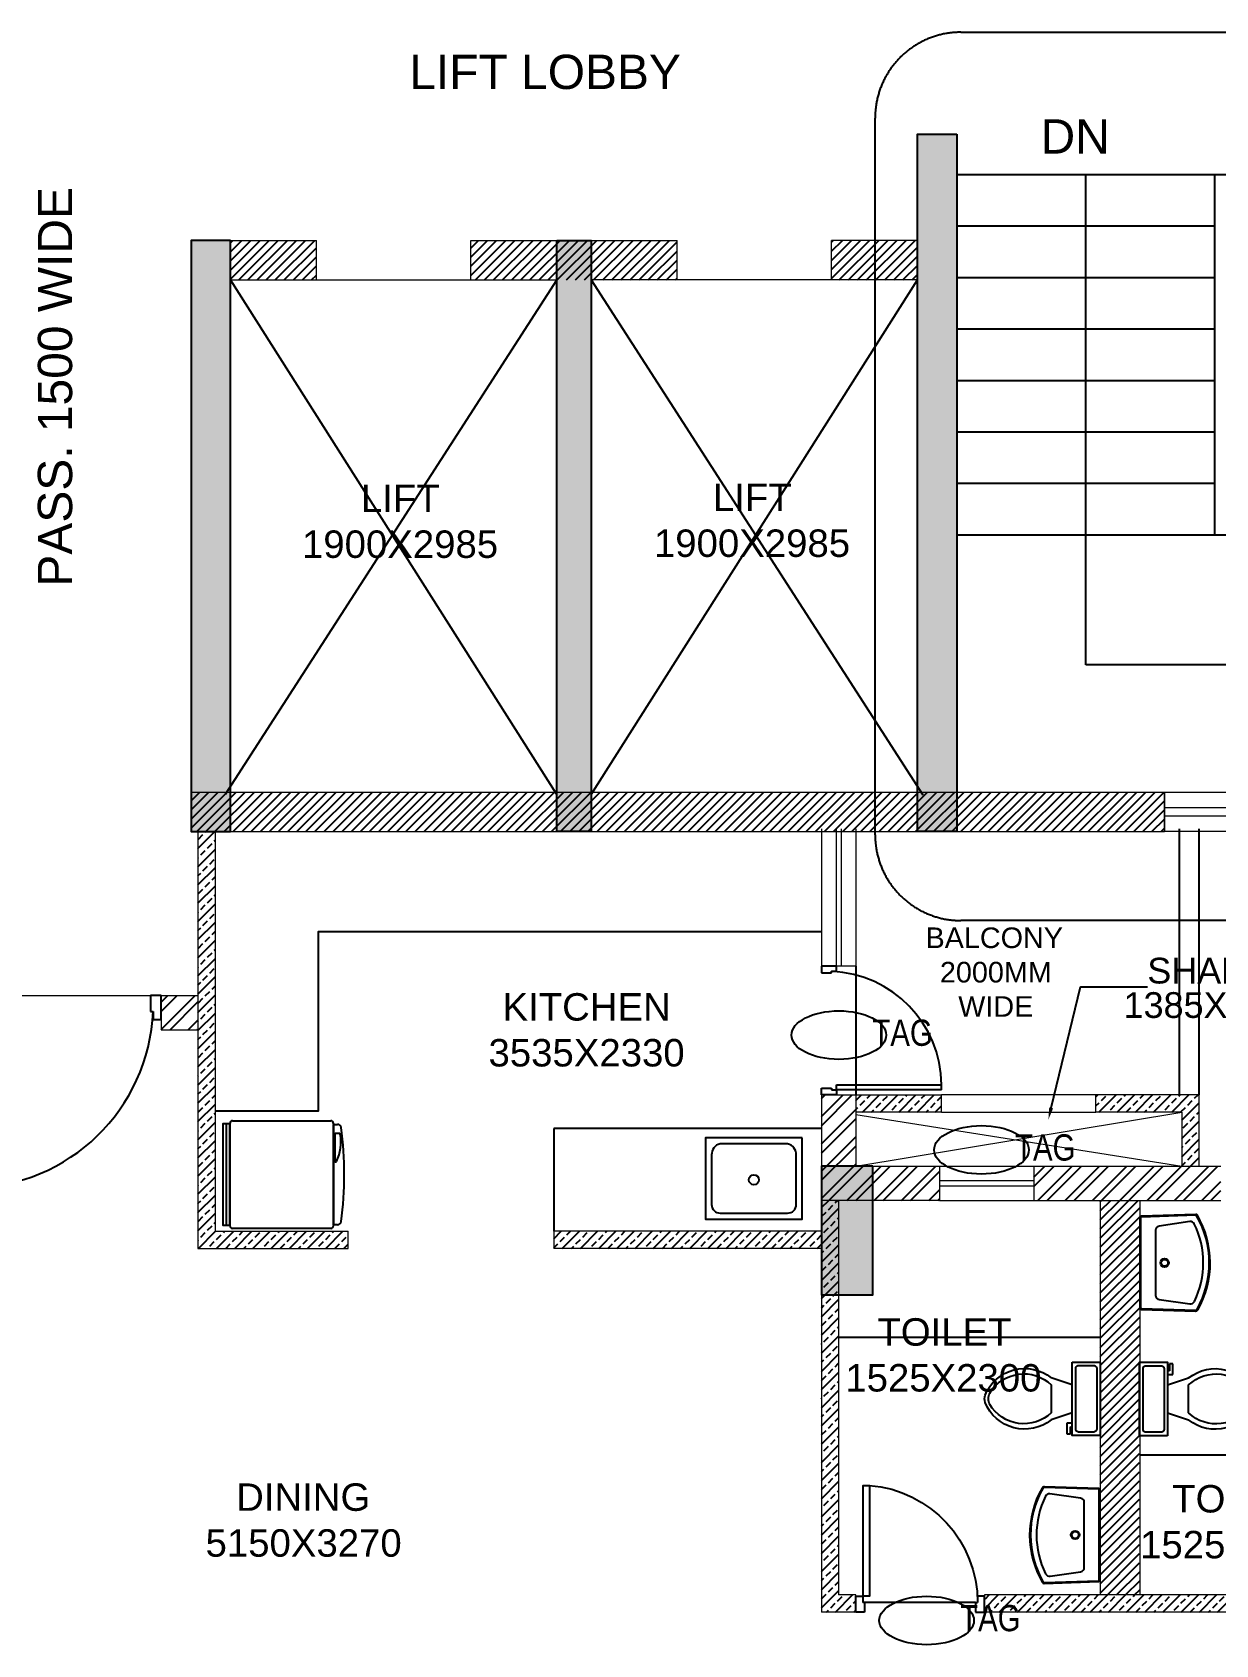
# Model space of a CAD drawing. Header units: millimetres. Extents: x 1255966 to 1543012, y 318612 to 465611.
# Drawn here: x 1378485 to 1385384, y 401844 to 411243 of the extents above; entities that cross this region are included whole.
import ezdxf
from ezdxf.enums import TextEntityAlignment as Align

# ---------------------------------------------------------------- set-up
doc = ezdxf.new("R2010")
doc.units = ezdxf.units.MM
doc.header["$LTSCALE"] = 500
doc.header["$MEASUREMENT"] = 0
doc.linetypes.add('HIDDEN', pattern=[0.375, 0.25, -0.125])
doc.layers.get('Defpoints').update_dxf_attribs({"lineweight": 0})
for name, color, linetype, true_color in [('A-TAG', 7, 'Continuous', 0xef00ef), ('RAILING', 7, 'Continuous', 0xadadad), ('STAIR', 7, 'Continuous', 0x3f4f7f)]:
    doc.layers.add(name, color=color, linetype=linetype, true_color=true_color)
for name, color, linetype in [('AHC-A-FURNITURE', 2, 'Continuous'), ('CUTOUT', 8, 'HIDDEN'), ('DOOR', 8, 'Continuous'), ('ELE-5', 8, 'Continuous'), ('FIXTURE', 251, 'Continuous'), ('FIXTURE-KITCHEN', 251, 'Continuous'), ('TEXT-RM NAME', 6, 'Continuous'), ('TOWER AREA COLUMN.', 6, 'Continuous')]:
    doc.layers.add(name, color=color, linetype=linetype)
for name, color, linetype, lineweight in [('CILL', 8, 'Continuous', 13), ('FUR', 35, 'Continuous', 13), ('TILE', 252, 'Continuous', 13), ('TOWER COL HATCH', 253, 'Continuous', 20), ('Wall', 2, 'Continuous', 15), ('WIN', 144, 'Continuous', 15)]:
    doc.layers.add(name, color=color, linetype=linetype, lineweight=lineweight)
doc.styles.add('ARIAL', font='arial.ttf')
doc.styles.add('simplex', font='simplex.shx')
doc.styles.get("Standard").update_dxf_attribs({"font": 'arial.ttf'})
pattern_1 = [(45, (1157523.66, 675112.694), (-53.033009, 53.033009), []), (45, (1157576.69, 675112.694), (-53.033009, 53.033009), [37.5, -18.75])]
pattern_2 = [(45, (1157523.66, 675112.7), (-79.549513, 79.549513), []), (45, (1157576.69, 675112.7), (-79.549513, 79.549513), [])]

# ---------------------------------------------------------------- blocks, each defined once
blk = doc.blocks.new('A$C5C3D30A1')
at = {"ltscale": 75}
for p, q in [((0, 0), (3.43, 0)), ((0, -7.72), (0, 0)), ((3.43, 0), (3.43, -5.15)), ((62.62, 0), (62.62, -5.15)), ((66.05, 0), (62.62, 0)), ((66.05, -7.72), (66.05, 0)), ((2.57, -5.15), (2.57, -7.72)), ((3.43, -5.15), (2.57, -5.15)), ((62.62, -5.15), (63.48, -5.15)), ((63.48, -5.15), (63.48, -7.72)), ((2.57, -7.72), (0, -7.72)), ((2.57, -7.72), (5.15, -7.72)), ((2.57, -61.73), (2.57, -7.72)), ((5.15, -7.72), (5.15, -61.73)), ((63.48, -7.72), (66.05, -7.72)), ((2.57, -61.73), (5.15, -61.73))]:
    blk.add_line(p, q, dxfattribs=at)
blk.add_arc((4.49, -2.69), 59.04, 270.6428, 357.6126, dxfattribs=at)
blk = doc.blocks.new('DOOR 750')
at = {"layer": 'DOOR', "ltscale": 100}
for p, q in [((0, 730), (100, 730)), ((0, 675), (0, 730)), ((100, 730), (100, 687)), ((60, 675), (0, 675)), ((100, 687), (60, 687)), ((60, 675), (60, 687)), ((60, 675), (60, -15)), ((60, -15), (0, -15)), ((0, -15), (0, -70)), ((0, -70), (100, -70)), ((60, -15), (60, -27)), ((100, -27), (60, -27)), ((100, -70), (100, -27))]:
    blk.add_line(p, q, dxfattribs=at)
blk.add_lwpolyline([(100, -25), (788, -25), (788, 15), (100, 15)], close=True, dxfattribs=at)
at = {"layer": 'DOOR', "linetype": 'Continuous'}
blk.add_arc((62, -41), 728, 4.4383, 90.1592, dxfattribs=at)
at = {"layer": 'Defpoints', "ltscale": 100, "style": 'simplex', "width": 0.8}
blk.add_attdef('D750', (285, 36), '', height=100, dxfattribs=at)
blk = doc.blocks.new('A$C761604CE')
at = {"layer": 'FIXTURE'}
for p, q in [((92.4, 470.7), (92.4, 281.2)), ((292.2, 521.4), (114.1, 495.5)), ((92.4, 281.2), (92.4, 91.7)), ((114.2, 66.9), (293.3, 41.7))]:
    blk.add_line(p, q, dxfattribs=at)
for points in [[(0.2, 281.3), (0.2, 19.9, 0.405239), (10.1, 9.6), (325.1, -0.1, 0.278104), (338.9, 7.7, 0.266851), (336.2, 558.3, 0.267733), (327.3, 563.4), (10.1, 553, 0.404671), (0.2, 542.8)], [(5.2, 281.3), (5.2, 19.9, 0.405239), (10.3, 14.6), (325.3, 4.9, 0.278104), (334.6, 10.2, 0.266851), (331.9, 555.8, 0.264483), (327.4, 558.4), (10.2, 548, 0.404671), (5.2, 542.8)]]:
    blk.add_lwpolyline(points, format="xyb", close=True, dxfattribs=at)
for radius in [24.8, 19.8]:
    blk.add_circle((145.3, 281.1), radius, dxfattribs=at)
for centre, radius, start, end in [((117.4, 470.7), 25, 97.59332, 180.01197), ((295.6, 496.7), 25, 26.30469, 97.59332), ((-141.5, 280.6), 512.6, 333.95117, 26.30469), ((117.4, 91.7), 25, 180.01198, 262.6241), ((296.5, 66.5), 25, 262.6241, 333.95117)]:
    blk.add_arc(centre, radius, start, end, dxfattribs=at)
blk = doc.blocks.new('Toilet - top')
at = {"layer": 'FIXTURE'}
for p, q in [((9.5, -6), (9.5, -2)), ((-10, -8.5), (-8, -8.5)), ((-10, -9.5), (-10, -8.5)), ((-8, -8.5), (-8, -8)), ((-7, -8), (-7, -9.5)), ((-4, -8), (-6, -14)), ((4, -8), (6, -14)), ((-7, -9.5), (-10, -9.5)), ((4, -14), (-4, -14))]:
    blk.add_line(p, q, dxfattribs=at)
blk.add_lwpolyline([(10.5, -8), (10.5, 0), (-10.5, 0), (-10.5, -8)], close=True, dxfattribs=at)
for points in [[(-9.5, -2), (-9.5, -6)], [(8.5, -1), (-8.5, -1)], [(-8.5, -7), (8.5, -7)]]:
    blk.add_lwpolyline(points, dxfattribs=at)
for centre, radius, start, end in [((-8.62, -1.88), 0.884, 81.8699, 188.1301), ((8.62, -1.88), 0.884, 351.8699, 98.1301), ((-8.62, -6.12), 0.884, 171.8699, 278.1301), ((8.62, -6.12), 0.884, 261.8699, 8.1301), ((3.52, -21.58), 12.17, 141.4691, 247.9714), ((4.2, -21.82), 11.33, 136.3677, 238.9468), ((-3.52, -21.58), 12.17, 292.0284, 38.5307), ((-4.2, -21.82), 11.33, 301.053, 43.6321), ((0, -27.88), 4, 245.7318, 294.2682), ((0, -29), 4, 254.8605, 285.1395)]:
    blk.add_arc(centre, radius, start, end, dxfattribs=at)
blk = doc.blocks.new('FRIDGE')
at = {"layer": 'FIXTURE-KITCHEN'}
for p, q in [((-313.5, 0), (313.5, 0)), ((-308, 0), (-308, 24.8)), ((308, 0), (-308, 0)), ((-252.6, 36), (-252.6, 13.5)), ((-247.1, 8), (-82.5, 8)), ((308, 24.8), (308, 0)), ((-330, -619.7), (-330, -16.5)), ((330, -16.5), (330, -619.7)), ((313.5, -636.2), (-313.5, -636.2)), ((312.4, -656.3), (-313.5, -656.3))]:
    blk.add_line(p, q, dxfattribs=at)
blk.add_lwpolyline([(-313.5, -636.2), (312.4, -636.2), (312.4, -676.5), (-313.5, -676.5)], close=True, dxfattribs=at)
for centre, radius, start, end in [((-286, 24.8), 22, 97.66226, 180), ((0, -2101), 2167, 82.33774, 97.66226), ((-247.1, 36), 5.5, 99.47443, 180), ((-247.1, 13.5), 5.5, 180, 270), ((-201, -240.4), 285.7, 64.98596, 99.47443), ((-82.5, 13.5), 5.5, 270, 64.98596), ((286, 24.8), 22, 0, 82.33774), ((-313.5, -16.5), 16.5, 90, 180), ((313.5, -16.5), 16.5, 0, 90), ((-313.5, -619.7), 16.5, 180, 270), ((313.5, -619.7), 16.5, 270, 0)]:
    blk.add_arc(centre, radius, start, end, dxfattribs=at)

msp = doc.modelspace()

# ---------------------------------------------------------------- hatches: boundary and pattern name
at = {"layer": 'AHC-A-FURNITURE', "ltscale": 50, "true_color": 0x5b5b5b}
h = msp.add_hatch(dxfattribs=at)
h.set_pattern_fill('ANSI33', color=251, scale=300)
h.set_pattern_definition(pattern_1)
h.paths.add_polyline_path([(1379450.9, 406583.7), (1379550.9, 406583.7), (1379550.9, 404253.9), (1380326.8, 404253.9), (1380326.8, 404153.9), (1379450.9, 404153.9)])
h = msp.add_hatch(dxfattribs=at)
h.set_pattern_fill('ANSI32', color=251, scale=300)
h.set_pattern_definition([(45, (897336.68, 1003971.6), (-79.549513, 79.549513), []), (45, (897389.72, 1003971.6), (-79.549513, 79.549513), [])])
h.paths.add_polyline_path([(1379236, 405628.9), (1379236.3, 405628.9), (1379450.9, 405628.9), (1379450.9, 405428.9), (1379236, 405428.9)])
h = msp.add_hatch(dxfattribs=at)
h.set_pattern_fill('ANSI32', color=251, scale=300)
h.set_pattern_definition(pattern_2)
h.paths.add_polyline_path([(1383085.6, 405048.9), (1383285.6, 405048.9), (1383285.6, 404633.9), (1383773.2, 404633.9), (1383773.2, 404433.9), (1383085.6, 404433.9)])
h = msp.add_hatch(dxfattribs=at)
h.set_pattern_fill('ANSI33', color=251, scale=300)
h.set_pattern_definition(pattern_1)
h.paths.add_polyline_path([(1384685.6, 405048.9), (1385285.6, 405048.9), (1385285.6, 404633.9), (1385185.6, 404633.9), (1385185.6, 404948.9), (1384685.6, 404948.9)])
h.paths.add_polyline_path([(1383285.6, 405048.9), (1383785.6, 405048.9), (1383785.6, 404948.9), (1383285.6, 404948.9)])
h = msp.add_hatch(dxfattribs=at)
h.set_pattern_fill('ANSI32', color=251, scale=300)
h.set_pattern_definition(pattern_2)
h.paths.add_polyline_path([(1384323.2, 404633.9), (1385413.1, 404633.9), (1385413.1, 404433.9), (1384323.2, 404433.9)])
h = msp.add_hatch(dxfattribs=at)
h.set_pattern_fill('ANSI33', color=251, scale=300)
h.set_pattern_definition(pattern_1)
h.paths.add_polyline_path([(1383085.6, 404153.9), (1381525.7, 404153.9), (1381525.7, 404253.9), (1383085.6, 404253.9), (1383085.6, 404433.9), (1383185.7, 404433.9), (1383185.7, 402133.9), (1383285.6, 402133.9), (1383285.6, 402033.9), (1383085.6, 402033.9)])
at = {"layer": 'AHC-A-FURNITURE', "ltscale": 50, "true_color": 0xff0000}
h = msp.add_hatch(dxfattribs=at)
h.set_pattern_fill('ANSI31', color=1, scale=300)
h.set_pattern_definition([(45, (1157523.658, 675112.694), (-26.5165043, 26.5165043), [])])
h.paths.add_polyline_path([(1384710.6, 404433.9), (1384940.6, 404433.9), (1384940.6, 403490.9), (1384940.1, 403490.9), (1384940.1, 403062.1), (1384940.6, 402133.9), (1384710.6, 402133.9)])
at = {"layer": 'AHC-A-FURNITURE', "ltscale": 50, "true_color": 0x5b5b5b}
h = msp.add_hatch(dxfattribs=at)
h.set_pattern_fill('ANSI33', color=251, scale=300)
h.set_pattern_definition(pattern_1)
h.paths.add_polyline_path([(1384035.6, 402133.9), (1386465.6, 402133.9), (1386465.6, 403483.1), (1386565.6, 403483.1), (1386565.6, 402033.9), (1386310.6, 402033.9), (1386195.6, 402033.9), (1384035.6, 402033.9)])
at = {"layer": 'TOWER COL HATCH'}
h = msp.add_hatch(color=253, dxfattribs=at)
h.dxf.hatch_style = 1
h.paths.add_polyline_path([(1383875.6, 410648.9), (1383875.6, 406583.7), (1383645.6, 406583.7), (1383645.6, 409798.9), (1383645.6, 410028.9), (1383645.6, 410648.9)])
h = msp.add_hatch(color=253, dxfattribs=at)
h.dxf.hatch_style = 1
h.paths.add_polyline_path([(1379640.6, 410028.9), (1379410.6, 410028.9), (1379410.6, 406583.7), (1379640.6, 406583.7), (1379640.6, 409798.9)])
h = msp.add_hatch(color=253, dxfattribs=at)
h.dxf.hatch_style = 1
h.paths.add_polyline_path([(1381543.1, 410028.9), (1381743.1, 410028.9), (1381743.1, 409798.9), (1381743.1, 406583.7), (1381543.1, 406583.7), (1381543.1, 409798.9)])
h = msp.add_hatch(color=253, dxfattribs=at)
h.dxf.hatch_style = 1
h.paths.add_polyline_path([(1383385.7, 404633.9), (1383085.7, 404633.9), (1383085.7, 403883.9), (1383385.7, 403883.9)])

# ---------------------------------------------------------------- linework, layer by layer
at = {"linetype": 'Continuous'}
for centre in [(1383186.9, 405397.3), (1384018.5, 404728.4), (1383698.6, 401985.2)]:
    msp.add_ellipse(centre, major_axis=(-275.7, 0), ratio=0.512885, dxfattribs=at)
at = {"layer": 'A-TAG', "linetype": 'HIDDEN', "ltscale": 100}
for p, q in [((1383898.4, 411242.7), (1387886.2, 411242.7)), ((1383398.4, 406565.1), (1383398.4, 410742.7)), ((1387886.2, 406065.1), (1383898.4, 406065.1))]:
    msp.add_line(p, q, dxfattribs=at)
for centre, start, end in [((1383898.4, 410742.7), 90, 180), ((1383898.4, 406565.1), 180, 270)]:
    msp.add_arc(centre, 500, start, end, dxfattribs=at)
at = {"layer": 'AHC-A-FURNITURE', "color": 1, "linetype": 'Continuous', "ltscale": 50, "true_color": 0xff0000}
for p, q in [((1379640.6, 410015.4), (1379654.1, 410028.9)), ((1379640.6, 409962.4), (1379707.1, 410028.9)), ((1379640.6, 409909.4), (1379760.2, 410028.9)), ((1379640.6, 409856.3), (1379813.2, 410028.9)), ((1379640.6, 409803.3), (1379866.2, 410028.9)), ((1379689.3, 409798.9), (1379919.3, 410028.9)), ((1379742.3, 409798.9), (1379972.3, 410028.9)), ((1379795.3, 409798.9), (1380025.3, 410028.9)), ((1379848.4, 409798.9), (1380078.4, 410028.9)), ((1379901.4, 409798.9), (1380131.4, 410028.9)), ((1379954.4, 409798.9), (1380141.9, 409986.3)), ((1381041.9, 409984.8), (1381086, 410028.9)), ((1381041.9, 409931.7), (1381139, 410028.9)), ((1381041.9, 409878.7), (1381192, 410028.9)), ((1381041.9, 409825.7), (1381245.1, 410028.9)), ((1381068.1, 409798.9), (1381298.1, 410028.9)), ((1381121.1, 409798.9), (1381351.1, 410028.9)), ((1381174.2, 409798.9), (1381404.2, 410028.9)), ((1381227.2, 409798.9), (1381457.2, 410028.9)), ((1381280.2, 409798.9), (1381510.2, 410028.9)), ((1381333.3, 409798.9), (1381563.3, 410028.9)), ((1381386.3, 409798.9), (1381616.3, 410028.9)), ((1381439.3, 409798.9), (1381669.3, 410028.9)), ((1381492.4, 409798.9), (1381722.4, 410028.9)), ((1381545.4, 409798.9), (1381775.4, 410028.9)), ((1381598.4, 409798.9), (1381828.4, 410028.9)), ((1381651.5, 409798.9), (1381881.5, 410028.9)), ((1381704.5, 409798.9), (1381934.5, 410028.9)), ((1381757.5, 409798.9), (1381987.5, 410028.9)), ((1381810.6, 409798.9), (1382040.6, 410028.9)), ((1381863.6, 409798.9), (1382093.6, 410028.9)), ((1381916.6, 409798.9), (1382146.6, 410028.9)), ((1381969.7, 409798.9), (1382199.7, 410028.9)), ((1382022.7, 409798.9), (1382244.4, 410020.6)), ((1383144.4, 410019), (1383154.3, 410028.9)), ((1383144.4, 409966), (1383207.3, 410028.9)), ((1383144.4, 409912.9), (1383260.3, 410028.9)), ((1383144.4, 409859.9), (1383313.4, 410028.9)), ((1383144.4, 409806.9), (1383366.4, 410028.9)), ((1383189.4, 409798.9), (1383419.4, 410028.9)), ((1383242.5, 409798.9), (1383472.5, 410028.9)), ((1383295.5, 409798.9), (1383525.5, 410028.9)), ((1383348.5, 409798.9), (1383578.5, 410028.9)), ((1383401.6, 409798.9), (1383631.6, 410028.9)), ((1383454.6, 409798.9), (1383645.6, 409989.9)), ((1380007.5, 409798.9), (1380141.9, 409933.3)), ((1382075.7, 409798.9), (1382244.4, 409967.5)), ((1382128.8, 409798.9), (1382244.4, 409914.5)), ((1383507.6, 409798.9), (1383645.6, 409936.9)), ((1380060.5, 409798.9), (1380141.9, 409880.3)), ((1380113.5, 409798.9), (1380141.9, 409827.2)), ((1382181.8, 409798.9), (1382244.4, 409861.5)), ((1382234.8, 409798.9), (1382244.4, 409808.4)), ((1383560.7, 409798.9), (1383645.6, 409883.8)), ((1383613.7, 409798.9), (1383645.6, 409830.8)), ((1379410.6, 406762.5), (1379461.8, 406813.7)), ((1379410.6, 406709.5), (1379514.8, 406813.7)), ((1379410.6, 406656.5), (1379567.9, 406813.7)), ((1379410.6, 406603.4), (1379620.9, 406813.7)), ((1379443.9, 406583.7), (1379673.9, 406813.7)), ((1379497, 406583.7), (1379727, 406813.7)), ((1379550, 406583.7), (1379780, 406813.7)), ((1379603, 406583.7), (1379833, 406813.7)), ((1379656.1, 406583.7), (1379886.1, 406813.7)), ((1379709.1, 406583.7), (1379939.1, 406813.7)), ((1379762.1, 406583.7), (1379992.1, 406813.7)), ((1379815.2, 406583.7), (1380045.2, 406813.7)), ((1379868.2, 406583.7), (1380098.2, 406813.7)), ((1379921.2, 406583.7), (1380151.2, 406813.7)), ((1379974.2, 406583.7), (1380204.2, 406813.7)), ((1380027.3, 406583.7), (1380257.3, 406813.7)), ((1380080.3, 406583.7), (1380310.3, 406813.7)), ((1380133.3, 406583.7), (1380363.3, 406813.7)), ((1380186.4, 406583.7), (1380416.4, 406813.7)), ((1380239.4, 406583.7), (1380469.4, 406813.7)), ((1380292.4, 406583.7), (1380522.4, 406813.7)), ((1380345.5, 406583.7), (1380575.5, 406813.7)), ((1380398.5, 406583.7), (1380628.5, 406813.7)), ((1380451.5, 406583.7), (1380681.5, 406813.7)), ((1380504.6, 406583.7), (1380734.6, 406813.7)), ((1380557.6, 406583.7), (1380787.6, 406813.7)), ((1380610.6, 406583.7), (1380840.6, 406813.7)), ((1380663.7, 406583.7), (1380893.7, 406813.7)), ((1380716.7, 406583.7), (1380946.7, 406813.7)), ((1380769.7, 406583.7), (1380999.7, 406813.7)), ((1380822.8, 406583.7), (1381052.8, 406813.7)), ((1380875.8, 406583.7), (1381105.8, 406813.7)), ((1380928.8, 406583.7), (1381158.8, 406813.7)), ((1380981.9, 406583.7), (1381211.9, 406813.7)), ((1381034.9, 406583.7), (1381264.9, 406813.7)), ((1381087.9, 406583.7), (1381317.9, 406813.7)), ((1381141, 406583.7), (1381371, 406813.7)), ((1381194, 406583.7), (1381424, 406813.7)), ((1381247, 406583.7), (1381477, 406813.7)), ((1381300.1, 406583.7), (1381530.1, 406813.7)), ((1381353.1, 406583.7), (1381583.1, 406813.7)), ((1381406.1, 406583.7), (1381636.1, 406813.7)), ((1381459.2, 406583.7), (1381689.2, 406813.7)), ((1381512.2, 406583.7), (1381742.2, 406813.7)), ((1381565.2, 406583.7), (1381795.2, 406813.7)), ((1381618.3, 406583.7), (1381848.3, 406813.7)), ((1381671.3, 406583.7), (1381901.3, 406813.7)), ((1381724.3, 406583.7), (1381954.3, 406813.7)), ((1381777.4, 406583.7), (1382007.4, 406813.7)), ((1381830.4, 406583.7), (1382060.4, 406813.7)), ((1381883.4, 406583.7), (1382113.4, 406813.7)), ((1381936.5, 406583.7), (1382166.5, 406813.7)), ((1381989.5, 406583.7), (1382219.5, 406813.7)), ((1382042.5, 406583.7), (1382272.5, 406813.7)), ((1382095.6, 406583.7), (1382325.6, 406813.7)), ((1382148.6, 406583.7), (1382378.6, 406813.7)), ((1382201.6, 406583.7), (1382431.6, 406813.7)), ((1382254.7, 406583.7), (1382484.7, 406813.7)), ((1382307.7, 406583.7), (1382537.7, 406813.7)), ((1382360.7, 406583.7), (1382590.7, 406813.7)), ((1382413.8, 406583.7), (1382643.8, 406813.7)), ((1382466.8, 406583.7), (1382696.8, 406813.7)), ((1382519.8, 406583.7), (1382749.8, 406813.7)), ((1382572.9, 406583.7), (1382802.9, 406813.7)), ((1382625.9, 406583.7), (1382855.9, 406813.7)), ((1382678.9, 406583.7), (1382908.9, 406813.7)), ((1382732, 406583.7), (1382962, 406813.7)), ((1382785, 406583.7), (1383015, 406813.7)), ((1382838, 406583.7), (1383068, 406813.7)), ((1382891.1, 406583.7), (1383121.1, 406813.7)), ((1382944.1, 406583.7), (1383174.1, 406813.7)), ((1382997.1, 406583.7), (1383227.1, 406813.7)), ((1383050.2, 406583.7), (1383280.2, 406813.7)), ((1383103.2, 406583.7), (1383333.2, 406813.7)), ((1383156.2, 406583.7), (1383386.2, 406813.7)), ((1383209.3, 406583.7), (1383439.3, 406813.7)), ((1383262.3, 406583.7), (1383492.3, 406813.7)), ((1383315.3, 406583.7), (1383545.3, 406813.7)), ((1383368.4, 406583.7), (1383598.4, 406813.7)), ((1383421.4, 406583.7), (1383651.4, 406813.7)), ((1383474.4, 406583.7), (1383704.4, 406813.7)), ((1383527.5, 406583.7), (1383757.5, 406813.7)), ((1383580.5, 406583.7), (1383810.5, 406813.7)), ((1383633.5, 406583.7), (1383863.5, 406813.7)), ((1383686.6, 406583.7), (1383916.6, 406813.7)), ((1383739.6, 406583.7), (1383969.6, 406813.7)), ((1383792.6, 406583.7), (1384022.6, 406813.7)), ((1383845.7, 406583.7), (1384075.7, 406813.7)), ((1383898.7, 406583.7), (1384128.7, 406813.7)), ((1383951.7, 406583.7), (1384181.7, 406813.7)), ((1384004.8, 406583.7), (1384234.8, 406813.7)), ((1384057.8, 406583.7), (1384287.8, 406813.7)), ((1384110.8, 406583.7), (1384340.8, 406813.7)), ((1384163.9, 406583.7), (1384393.9, 406813.7)), ((1384216.9, 406583.7), (1384446.9, 406813.7)), ((1384269.9, 406583.7), (1384499.9, 406813.7)), ((1384323, 406583.7), (1384553, 406813.7)), ((1384376, 406583.7), (1384606, 406813.7)), ((1384429, 406583.7), (1384659, 406813.7)), ((1384482.1, 406583.7), (1384712.1, 406813.7)), ((1384535.1, 406583.7), (1384765.1, 406813.7)), ((1384588.1, 406583.7), (1384818.1, 406813.7)), ((1384641.2, 406583.7), (1384871.2, 406813.7)), ((1384694.2, 406583.7), (1384924.2, 406813.7)), ((1384747.2, 406583.7), (1384977.2, 406813.7)), ((1384800.3, 406583.7), (1385030.3, 406813.7)), ((1384853.3, 406583.7), (1385083.3, 406813.7)), ((1384906.3, 406583.7), (1385085.6, 406763)), ((1384959.4, 406583.7), (1385085.6, 406710)), ((1385012.4, 406583.7), (1385085.6, 406656.9)), ((1385065.4, 406583.7), (1385085.6, 406603.9))]:
    msp.add_line(p, q, dxfattribs=at)
at = {"layer": 'CILL'}
for p, q in [((1380141.9, 409798.9), (1381041.9, 409798.9)), ((1383144.4, 409798.9), (1382244.4, 409798.9))]:
    msp.add_line(p, q, dxfattribs=at)
at = {"layer": 'CUTOUT', "ltscale": 200}
for p, q in [((1381543.1, 409798.9), (1379610.6, 406798.9)), ((1381543.1, 406798.8), (1379640.6, 409798.9)), ((1381743.1, 409798.9), (1383675.6, 406798.7)), ((1381743.1, 406798.8), (1383645.6, 409798.9))]:
    msp.add_line(p, q, dxfattribs=at)
at = {"layer": 'ELE-5'}
for p, q in [((1383285.6, 405798.9), (1383285.6, 405048.9)), ((1384710.6, 403633.9), (1383185.7, 403633.9)), ((1386465.6, 402948.9), (1384940.6, 402948.9))]:
    msp.add_line(p, q, dxfattribs=at)
at = {"layer": 'FIXTURE-KITCHEN'}
for p, q in [((1383085.6, 404853.9), (1381525.7, 404853.9)), ((1381525.7, 404853.9), (1381525.7, 404253.9))]:
    msp.add_line(p, q, dxfattribs=at)
msp.add_lwpolyline([(1383085.6, 405999), (1380150.9, 405998.9), (1380150.9, 404953.9), (1379550.9, 404953.9)], dxfattribs=at)
msp.add_lwpolyline([(1382973.5, 404798.7), (1382410, 404798.7), (1382410, 404324.5), (1382973.5, 404324.5)], close=True, dxfattribs=at)
msp.add_lwpolyline([(1382888.5, 404763.7), (1382495, 404763.7, 0.35716), (1382445, 404698.7), (1382445, 404409.5, 0.414214), (1382495, 404359.5), (1382888.5, 404359.5, 0.414214), (1382938.5, 404409.5), (1382938.5, 404698.7, 0.35716)], format="xyb", close=True, dxfattribs=at)
msp.add_circle((1382691.7, 404554.1), 28.9, dxfattribs=at)
at = {"layer": 'RAILING'}
for p, q in [((1385377.6, 410413.7), (1385377.6, 408313.7)), ((1385377.6, 410413.7), (1386327.6, 410413.7)), ((1385377.6, 408313.7), (1386327.6, 408313.7))]:
    msp.add_line(p, q, dxfattribs=at)
at = {"layer": 'RAILING', "color": 36, "true_color": 0x7f4010}
for p, q in [((1385170.7, 406598.9), (1385170.6, 405048.9)), ((1385285.6, 406598.9), (1385285.6, 405048.9))]:
    msp.add_line(p, q, dxfattribs=at)
at = {"layer": 'STAIR'}
for p, q in [((1383877.6, 410413.7), (1385377.6, 410413.7)), ((1383877.6, 410113.7), (1385377.6, 410113.7)), ((1383875.6, 409813.7), (1385377.6, 409813.7)), ((1383877.6, 409513.7), (1385377.6, 409513.7)), ((1383877.6, 409213.7), (1385377.6, 409213.7)), ((1383877.6, 408913.7), (1385377.6, 408913.7)), ((1383877.6, 408613.7), (1385377.6, 408613.7)), ((1383877.6, 408313.7), (1385377.6, 408313.7))]:
    msp.add_line(p, q, dxfattribs=at)
at = {"layer": 'STAIR', "color": 0}
msp.add_line((1384626.6, 407556.2), (1384627.6, 410413.7), dxfattribs=at)
msp.add_lwpolyline([(1387077.6, 408388.7), (1387077.6, 407556.2), (1384626.6, 407556.2)], dxfattribs=at)
at = {"layer": 'TEXT-RM NAME'}
msp.add_lwpolyline([(1384424.7, 404973.3), (1384594.9, 405678.4), (1384985.7, 405678.4)], dxfattribs=at)
msp.add_solid([(1384436.1, 404970.5), (1384408.3, 404905.2), (1384413.4, 404976)], dxfattribs=at)
at = {"layer": 'TILE'}
msp.add_line((1378035.6, 405628.9), (1379236.3, 405628.9), dxfattribs=at)
at = {"layer": 'TILE', "linetype": 'HIDDEN', "ltscale": 45}
for p, q in [((1383285.6, 404633.9), (1385185.6, 404948.9)), ((1383285.6, 404933.9), (1385185.6, 404633.9))]:
    msp.add_line(p, q, dxfattribs=at)
at = {"layer": 'TOWER AREA COLUMN.'}
for points in [[(1383875.6, 410648.9), (1383875.6, 406583.7), (1383645.6, 406583.7), (1383645.6, 409798.9), (1383645.6, 409798.9), (1383645.6, 410028.9), (1383645.6, 410028.9), (1383645.6, 410648.9), (1383875.6, 410648.9)], [(1379640.6, 410028.9), (1379410.6, 410028.9), (1379410.6, 406583.7), (1379640.6, 406583.7), (1379640.6, 409798.9), (1379640.6, 409798.9), (1379640.6, 410028.9)], [(1381543.1, 410028.9), (1381743.1, 410028.9), (1381743.1, 409798.9), (1381743.1, 409798.9), (1381743.1, 406583.7), (1381543.1, 406583.7), (1381543.1, 409798.9), (1381543.1, 409798.9), (1381543.1, 410028.9)]]:
    msp.add_lwpolyline(points, dxfattribs=at)
msp.add_lwpolyline([(1383385.7, 404633.9), (1383085.7, 404633.9), (1383085.7, 403883.9), (1383385.7, 403883.9)], close=True, dxfattribs=at)
at = {"layer": 'Wall'}
for p, q in [((1379640.6, 410028.9), (1380141.9, 410028.9)), ((1380141.9, 409798.9), (1380141.9, 410028.9)), ((1381041.9, 410028.9), (1382244.4, 410028.9)), ((1381041.9, 409798.9), (1381041.9, 410028.9)), ((1382244.4, 409798.9), (1382244.4, 410028.9)), ((1383645.6, 410028.9), (1383144.4, 410028.9)), ((1383144.4, 409798.9), (1383144.4, 410028.9)), ((1379640.6, 409798.9), (1380141.9, 409798.9)), ((1381041.9, 409798.9), (1381543.1, 409798.9)), ((1382244.4, 409798.9), (1381743.1, 409798.9)), ((1383645.6, 409798.9), (1383144.4, 409798.9)), ((1379450.9, 406583.7), (1379450.9, 404153.9)), ((1379550.9, 406583.7), (1379550.9, 404253.9)), ((1379236, 405628.9), (1379450.9, 405628.9)), ((1379236, 405628.9), (1379236, 405428.9)), ((1379236, 405428.9), (1379450.9, 405428.9)), ((1383085.6, 405048.9), (1383785.6, 405048.9)), ((1383085.6, 405048.9), (1383085.6, 404253.9)), ((1383285.6, 405048.9), (1383285.6, 404633.9)), ((1383785.6, 404948.9), (1383785.6, 405048.9)), ((1385285.6, 405048.9), (1384685.6, 405048.9)), ((1384685.6, 404948.9), (1384685.6, 405048.9)), ((1385285.6, 405048.9), (1385285.6, 404633.9)), ((1383785.6, 404948.9), (1383285.6, 404948.9)), ((1385185.6, 404948.9), (1384685.6, 404948.9)), ((1385185.6, 404948.9), (1385185.6, 404633.9)), ((1383285.6, 404633.9), (1383773.2, 404633.9)), ((1383773.2, 404633.9), (1383773.2, 404433.9)), ((1384323.2, 404633.9), (1385413.1, 404633.9)), ((1384323.2, 404633.9), (1384323.2, 404433.9)), ((1383773.2, 404433.9), (1383085.6, 404433.9)), ((1383185.7, 404433.9), (1383185.7, 402133.9)), ((1384323.2, 404433.9), (1385413.1, 404433.9)), ((1384710.6, 404433.9), (1384710.6, 402133.9)), ((1384940.6, 404433.9), (1384940.6, 402133.9)), ((1379550.9, 404253.9), (1380326.8, 404253.9)), ((1380326.8, 404153.9), (1380326.8, 404253.9)), ((1383085.6, 404253.9), (1381525.7, 404253.9)), ((1381525.7, 404253.9), (1381525.7, 404153.9)), ((1379450.9, 404153.9), (1380326.8, 404153.9)), ((1383085.7, 404153.9), (1381525.7, 404153.9)), ((1383085.6, 404153.9), (1383085.6, 402033.9)), ((1383285.6, 402133.9), (1383185.7, 402133.9)), ((1383285.6, 402033.9), (1383285.6, 402133.9)), ((1384035.6, 402133.9), (1384035.6, 402033.9)), ((1386465.6, 402133.9), (1384035.6, 402133.9)), ((1383285.6, 402033.9), (1383085.6, 402033.9)), ((1386565.6, 402033.9), (1384035.6, 402033.9))]:
    msp.add_line(p, q, dxfattribs=at)
at = {"layer": 'Wall', "linetype": 'Continuous'}
for p, q in [((1379410.6, 406813.7), (1385085.6, 406813.7)), ((1385085.6, 406813.7), (1385085.6, 406583.7)), ((1379410.6, 406583.7), (1385085.6, 406583.7))]:
    msp.add_line(p, q, dxfattribs=at)
at = {"layer": 'WIN'}
for p, q in [((1385085.6, 406813.7), (1386635.6, 406813.7)), ((1385085.6, 406583.7), (1385085.6, 406813.7)), ((1385085.6, 406674), (1385085.6, 406724)), ((1385085.6, 406724), (1386635.6, 406724)), ((1383085.6, 406598.9), (1383085.6, 405798.9)), ((1383170.6, 406598.9), (1383170.6, 405798.9)), ((1383200.6, 406598.9), (1383200.6, 405798.9)), ((1383285.6, 406598.9), (1383285.6, 405798.9)), ((1386635.6, 406674), (1385085.6, 406674)), ((1386635.6, 406583.7), (1385085.6, 406583.7)), ((1383285.6, 405798.9), (1383085.6, 405798.9)), ((1384685.6, 405048.9), (1383785.6, 405048.9)), ((1383785.6, 404948.9), (1384685.6, 404948.9)), ((1383773.2, 404633.9), (1384323.2, 404633.9)), ((1383773.2, 404433.9), (1384323.2, 404433.9))]:
    msp.add_line(p, q, dxfattribs=at)
at = {"layer": 'WIN', "linetype": 'HIDDEN', "ltscale": 50}
for p, q in [((1383773.2, 404548.9), (1384323.2, 404548.9)), ((1383773.2, 404518.9), (1384323.2, 404518.9))]:
    msp.add_line(p, q, dxfattribs=at)

# ---------------------------------------------------------------- block references
at = {"layer": 'DOOR', "color": 7, "xscale": 11.34617710115692, "yscale": 11.34617698192596, "zscale": 11.34617701897514, "rotation": 89.99988803143343}
msp.add_blockref('A$C5C3D30A1', (1383085.6, 405048.9), dxfattribs=at)
at = {"layer": 'DOOR', "color": 7, "extrusion": (0, 0, -1), "xscale": -18.17196068821918, "yscale": 18.17196068821918, "zscale": -18.17196078018238, "rotation": 0.0001118695953472582}
msp.add_blockref('A$C5C3D30A1', (-1378035.6, 405628.9), dxfattribs=at)
at = {"layer": 'DOOR', "xscale": -0.9374999999998813, "yscale": 0.9374999999998813, "zscale": 0.9374999999998813, "rotation": 270}
msp.add_blockref('DOOR 750', (1383351.3, 402033.9), dxfattribs=at)
at = {"layer": 'FIXTURE', "extrusion": (0, 0, -1)}
for p, xscale, yscale, zscale, rotation in [((-1384710.6, 403277.5), 20.41924009611835, 20.41924009611835, -20.41924009611835, 90.00000000000001), ((-1384940.1, 403276.5), 20.41924009611864, 20.41924009611864, -20.41924009611864, 270)]:
    msp.add_blockref('Toilet - top', p, dxfattribs=dict(at, xscale=xscale, yscale=yscale, zscale=zscale, rotation=rotation))
at = {"layer": 'FIXTURE-KITCHEN', "extrusion": (0, 0, -1), "xscale": -0.9500000000000037, "yscale": 0.9500000000000037, "zscale": -0.9500000000000037, "rotation": 90}
msp.add_blockref('FRIDGE', (-1380241.3, 404584.5), dxfattribs=at)
at = {"layer": 'FUR'}
msp.add_blockref('A$C761604CE', (1384940.5, 403789), dxfattribs=at)
at = {"layer": 'FUR', "rotation": 180}
msp.add_blockref('A$C761604CE', (1384710.3, 402765), dxfattribs=at)

# ---------------------------------------------------------------- texts
at = {"width": 0.8}
for p in [(1383558.5, 405411.3), (1384390.1, 404742.4), (1384070.2, 401999.3)]:
    msp.add_attdef('TAG', text='', height=153.1, dxfattribs=at).set_placement(p, align=Align.MIDDLE_CENTER)
at = {"layer": 'TEXT-RM NAME'}
for s, height, rotation, p in [('LIFT LOBBY', 200, 360, (1380682.8, 410911.8)), ('PASS. 1500 WIDE', 200, 90, (1378717.7, 408011.3)), ('SHAFT', 150, 360, (1384985, 405698.1)), ('1385X300', 150, 360, (1384846.8, 405497.5))]:
    msp.add_text(s, height=height, rotation=rotation, dxfattribs=at).set_placement(p)
at = {"layer": 'TEXT-RM NAME', "style": 'ARIAL'}
msp.add_text('DN', height=200, rotation=360, dxfattribs=at).set_placement((1384362.9, 410535.5, 0))
at = {"layer": 'TEXT-RM NAME'}
for s, height, p in [('LIFT', 160, (1380401.2, 408446.1)), ('LIFT', 160, (1382452.9, 408451.8)), ('1900X2985', 160, (1380057.4, 408178.8)), ('1900X2985', 160, (1382109.1, 408184.5)), ('BALCONY', 120, (1383692.3, 405904.7)), ('2000MM', 120, (1383776.2, 405704.2)), ('KITCHEN', 160, (1381226.2, 405481.8)), ('WIDE', 120, (1383883, 405504.2)), ('3535X2330', 160, (1381144.7, 405214.5)), ('TOILET', 160, (1383411.6, 403587.1)), ('1525X2300', 160, (1383224.6, 403319.8)), ('DINING', 160, (1379673.6, 402624.4)), ('TOILET', 160, (1385130.1, 402614.8)), ('5150X3270', 160, (1379495.3, 402357)), ('1525X2300', 160, (1384943.1, 402347.5))]:
    msp.add_text(s, height=height, dxfattribs=at).set_placement(p)

doc.saveas('drawing.dxf')
